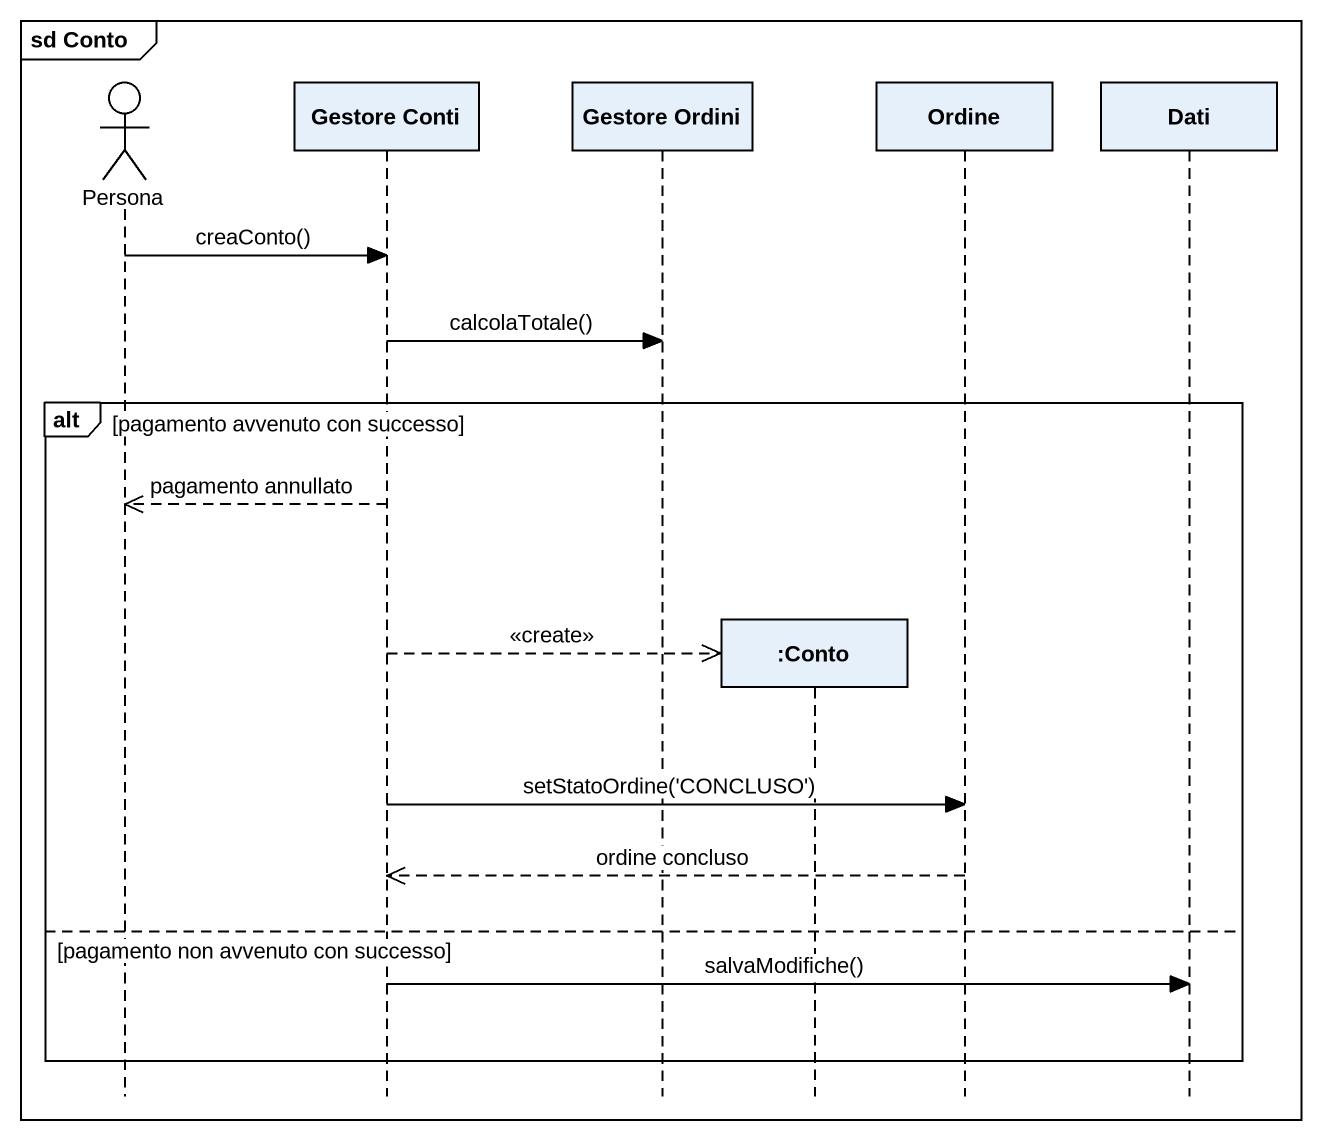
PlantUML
@startuml
mainframe sd Conto
hide footbox
actor Persona
participant "Gestore Conti" as Gestore_Conti
participant "Gestore Ordini" as Gestore_Ordini
participant ":Conto" as Conto
participant Ordine
participant Dati

Persona -> Gestore_Conti : creaConto()
Gestore_Conti -> Gestore_Ordini : calcolaTotale()
alt pagamento avvenuto con successo
  Gestore_Conti -->> Persona : pagamento annullato
  Gestore_Conti -->> Conto ** : <<create>>
  Gestore_Conti -> Ordine : setStatoOrdine('CONCLUSO')
  Ordine -->> Gestore_Conti : ordine concluso
else pagamento non avvenuto con successo
  Gestore_Conti -> Dati : salvaModifiche()
end
@enduml
